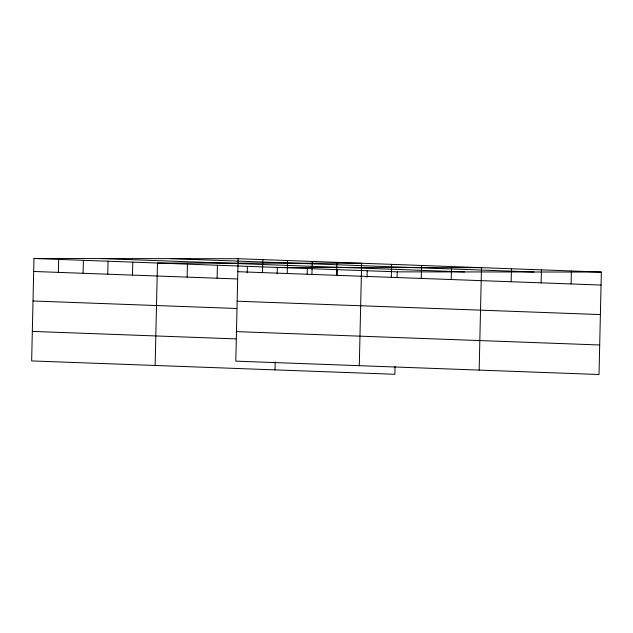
<?xml version="1.0" encoding="UTF-8"?>
<svg xmlns="http://www.w3.org/2000/svg" width="633" height="633" viewBox="0 0 633 633"><rect width="100%" height="100%" fill="white"/><g stroke="black" fill="none" stroke-linecap="round" stroke-linejoin="round"><path stroke-width="0.95" d="M238.127 258.715L235.8 361.142L599.024 374.507L601.35 272.071L238.127 258.715L33.976 258.493L31.65 360.929L394.873 374.285L395.055 366.412M58.378 272.38L58.671 259.403M83.081 273.29L83.374 260.313M107.776 274.2L108.069 261.223M132.479 275.11L132.772 262.133M155.148 365.47L157.467 263.035L361.625 263.257L359.299 365.684M187.139 277.119L187.439 264.143M217.111 278.219L217.404 265.243M247.218 272.831L247.368 266.343M262.529 272.601L262.822 259.625M275.007 369.878L275.189 362.005M277.191 273.939L277.333 267.45L481.484 267.664L479.165 370.091M287.232 273.503L287.524 260.527M307.171 274.113L307.298 268.55M311.927 274.413L312.227 261.437M336.629 275.323L336.922 262.347M337.144 275.213L337.27 269.65M367.085 277.246L367.235 270.758M391.297 277.333L391.59 264.357M397.073 277.42L397.2 271.858L601.35 272.071M421.262 278.433L421.554 265.456M451.226 279.541L451.519 266.564M511.155 281.74L511.448 268.764M541.12 282.848L541.421 269.872M571.093 283.948L571.385 270.971M170.76 258.644L533.983 272M101.343 258.565L464.567 271.929M33.976 258.493L397.2 271.858M237.834 271.692L601.057 285.048M33.684 271.47L237.407 278.963M237.161 301.205L600.385 314.569M33.011 300.991L236.734 308.485M236.473 331.621L599.696 344.985M32.323 331.407L236.046 338.9"/></g></svg>
